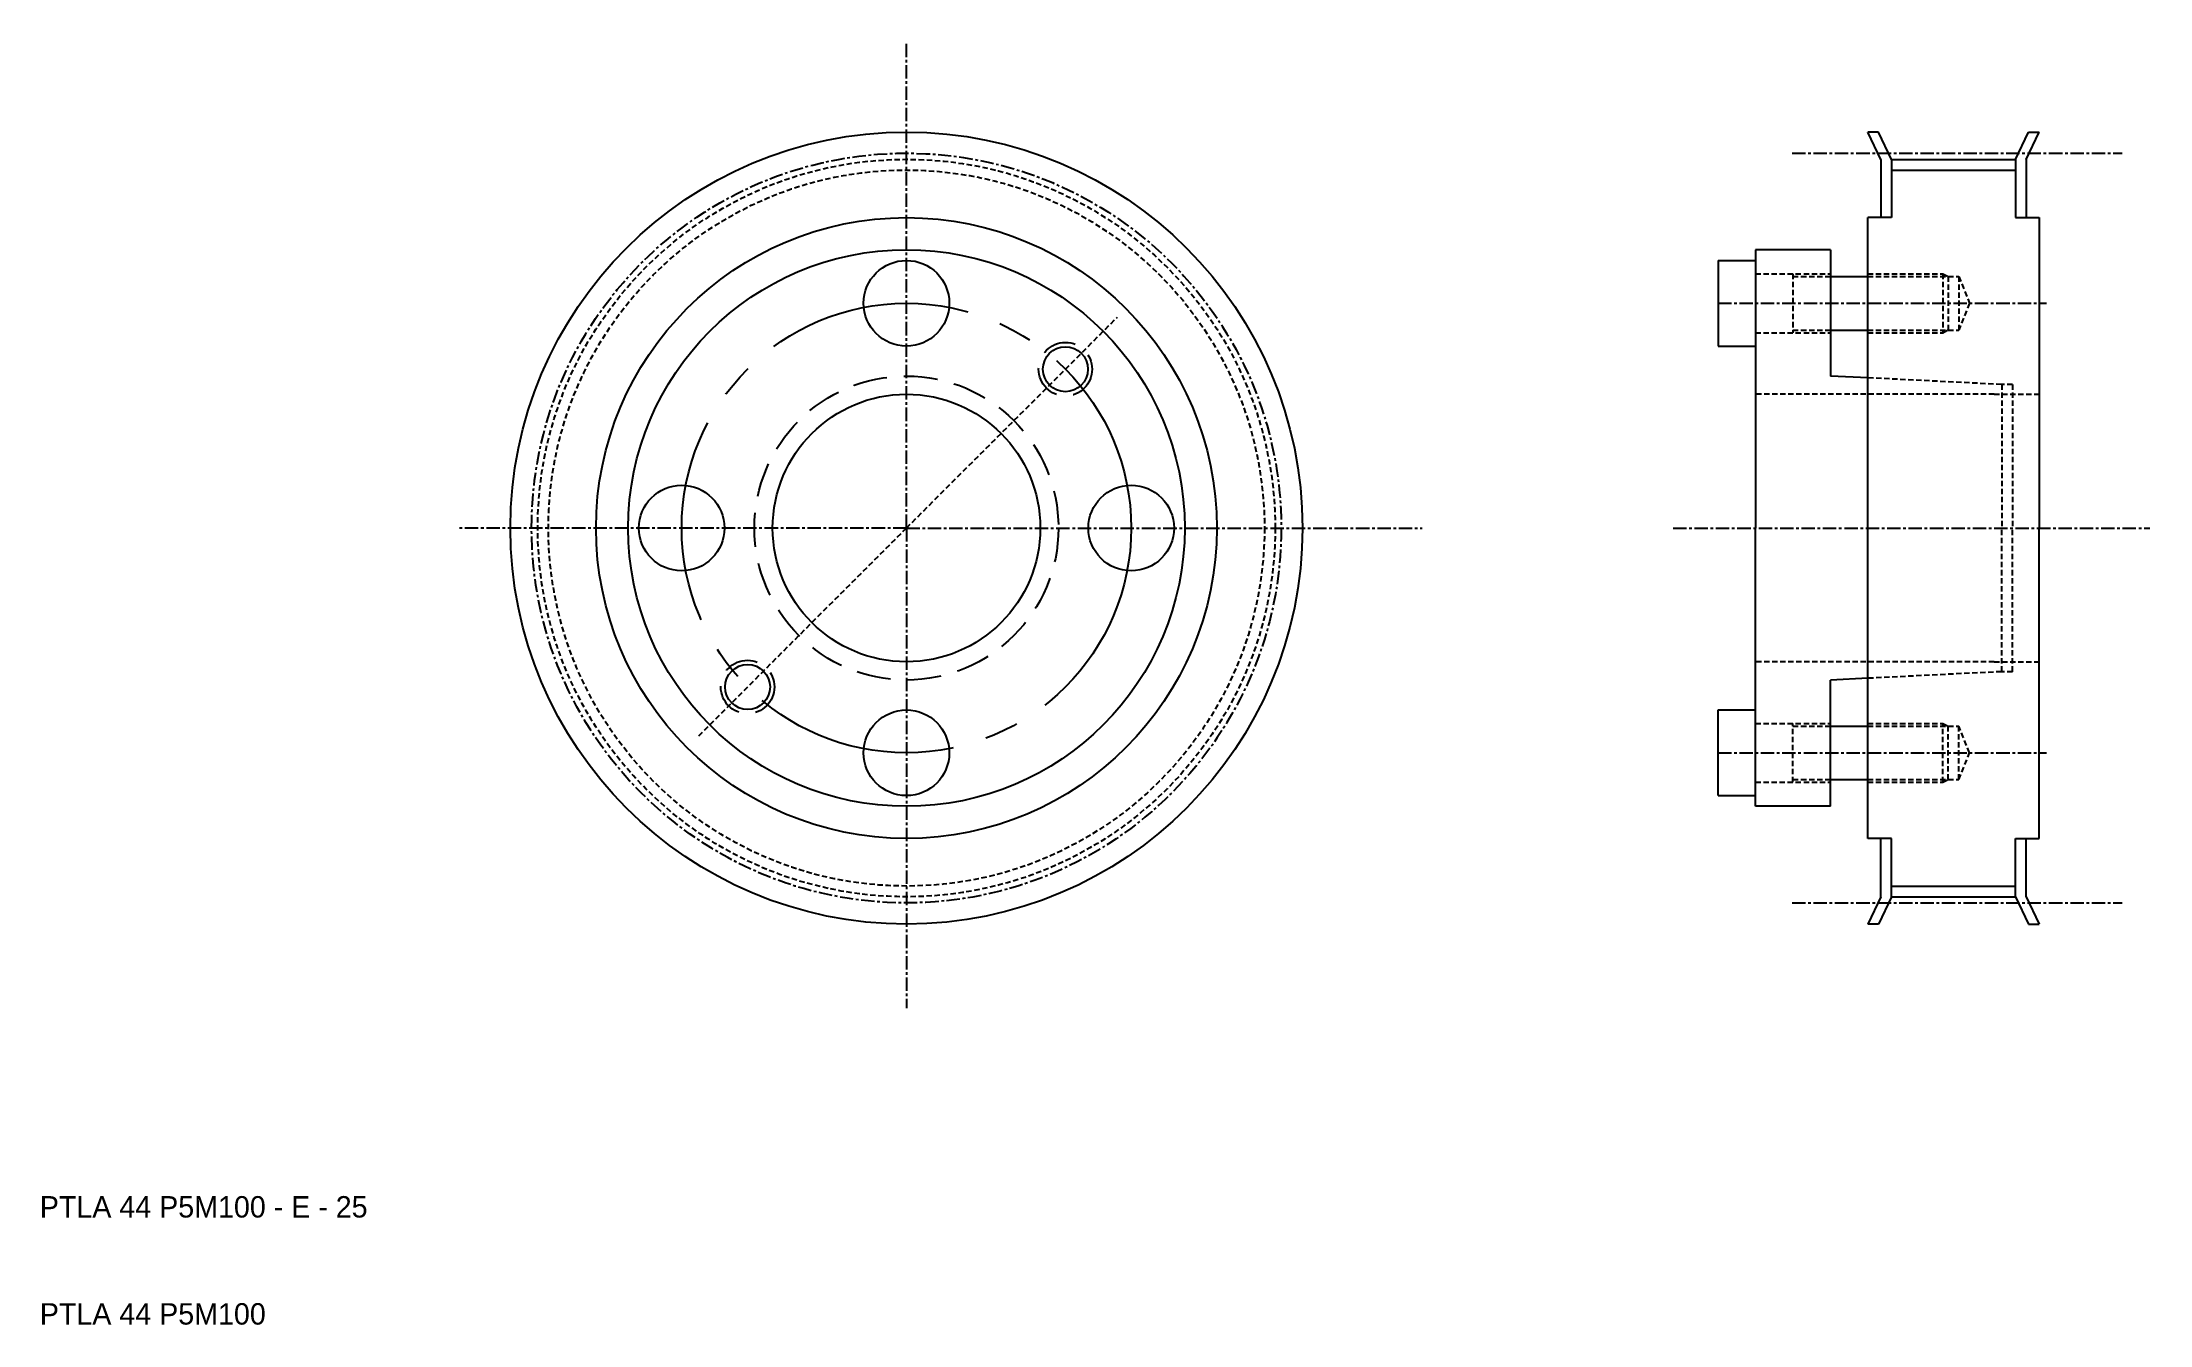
# Model space of a CAD drawing. Extents: x -229 to -32, y 882 to 1002.
import ezdxf

# ---------------------------------------------------------------- set-up
doc = ezdxf.new("R2010")
doc.units = 0
for name, pattern in [('CENTER', [2, 1.25, -0.25, 0.25, -0.25]), ('CENTER2', [28.575, 19.05, -3.175, 3.175, -3.175]), ('DASHED', [0.75, 0.5, -0.25]), ('HIDDEN2', [4.7625, 3.175, -1.5875])]:
    doc.linetypes.add(name, pattern=pattern)
doc.layers.get('0').update_dxf_attribs({"linetype": 'CONTINUOUS'})
doc.layers.add('CENTER', color=1, linetype='CENTER')

msp = doc.modelspace()

# ---------------------------------------------------------------- linework, layer by layer
at = {"color": 7, "linetype": 'CONTINUOUS'}
for p, q in [((-57.56, 993.53), (-58.56, 993.53)), ((-57.36, 990.97), (-58.56, 993.53)), ((-56.36, 990.97), (-57.56, 993.53)), ((-44.76, 990.97), (-43.56, 993.53)), ((-43.76, 990.97), (-42.56, 993.53)), ((-43.56, 993.53), (-42.56, 993.53)), ((-57.36, 990.97), (-57.36, 985.53)), ((-56.36, 990.97), (-44.76, 990.97)), ((-56.36, 990.97), (-56.36, 985.53)), ((-44.76, 990.97), (-44.76, 985.53)), ((-43.76, 990.97), (-43.76, 985.53)), ((-56.36, 989.97), (-44.76, 989.97)), ((-56.36, 985.53), (-58.56, 985.53)), ((-58.56, 927.53), (-58.56, 985.53)), ((-44.76, 985.53), (-42.56, 985.53)), ((-42.56, 985.53), (-42.56, 956.53)), ((-72.56, 981.53), (-72.56, 973.53)), ((-72.56, 981.53), (-69.06, 981.53)), ((-69.06, 982.53), (-69.06, 956.53)), ((-62.06, 982.53), (-69.06, 982.53)), ((-69.06, 981.53), (-69.06, 973.53)), ((-62.06, 982.53), (-62.06, 970.73)), ((-62.06, 980.03), (-58.56, 980.03)), ((-62.06, 975.03), (-58.56, 975.03)), ((-72.56, 973.53), (-69.06, 973.53)), ((-58.54, 970.56), (-62.06, 970.73)), ((-69.06, 930.53), (-69.06, 956.53)), ((-42.56, 927.53), (-42.56, 956.53)), ((-58.54, 942.49), (-62.06, 942.33)), ((-62.06, 930.53), (-62.06, 942.33)), ((-72.56, 931.53), (-72.56, 939.53)), ((-72.56, 939.53), (-69.06, 939.53)), ((-69.06, 931.53), (-69.06, 939.53)), ((-62.06, 938.03), (-58.56, 938.03)), ((-72.56, 931.53), (-69.06, 931.53)), ((-62.06, 933.03), (-58.56, 933.03)), ((-62.06, 930.53), (-69.06, 930.53)), ((-56.36, 927.53), (-58.56, 927.53)), ((-57.36, 922.08), (-57.36, 927.53)), ((-56.36, 922.08), (-56.36, 927.53)), ((-44.76, 927.53), (-42.56, 927.53)), ((-44.76, 922.08), (-44.76, 927.53)), ((-43.76, 922.08), (-43.76, 927.53)), ((-57.36, 922.08), (-58.56, 919.53)), ((-56.36, 922.08), (-57.56, 919.53)), ((-56.36, 923.08), (-44.76, 923.08)), ((-56.36, 922.08), (-44.76, 922.08)), ((-44.76, 922.08), (-43.56, 919.53)), ((-43.76, 922.08), (-42.56, 919.53)), ((-57.56, 919.53), (-58.56, 919.53)), ((-43.56, 919.53), (-42.56, 919.53))]:
    msp.add_line(p, q, dxfattribs=at)
at = {"color": 3, "linetype": 'DASHED'}
for p, q in [((-69.06, 980.28), (-62.06, 980.28)), ((-65.56, 980.28), (-65.56, 974.78)), ((-65.56, 980.03), (-62.06, 980.03)), ((-58.56, 980.28), (-51.56, 980.28)), ((-58.56, 980.03), (-50.06, 980.03)), ((-51.56, 980.28), (-51.06, 980.03)), ((-51.56, 980.28), (-51.56, 974.78)), ((-51.06, 980.03), (-51.06, 975.03)), ((-50.06, 980.03), (-50.06, 975.03)), ((-50.06, 980.03), (-49.06, 977.53)), ((-49.06, 977.53), (-50.06, 975.03)), ((-65.56, 975.03), (-62.06, 975.03)), ((-58.56, 975.03), (-50.06, 975.03)), ((-51.56, 974.78), (-51.06, 975.03)), ((-69.06, 974.78), (-62.06, 974.78)), ((-58.56, 974.78), (-51.56, 974.78)), ((-46.76, 969.03), (-69.06, 969.03)), ((-46.06, 969.94), (-58.54, 970.56)), ((-46.76, 969.03), (-42.56, 969.03)), ((-46.06, 969.94), (-46.06, 956.53)), ((-45.06, 969.94), (-46.06, 969.94)), ((-45.06, 969.94), (-45.06, 956.53)), ((-46.06, 943.11), (-46.06, 956.53)), ((-45.06, 943.11), (-45.06, 956.53)), ((-46.76, 944.03), (-69.06, 944.03)), ((-46.76, 944.03), (-42.56, 944.03)), ((-46.06, 943.11), (-58.54, 942.49)), ((-45.06, 943.11), (-46.06, 943.11)), ((-69.06, 938.28), (-62.06, 938.28)), ((-65.56, 932.78), (-65.56, 938.28)), ((-65.56, 938.03), (-62.06, 938.03)), ((-58.56, 938.28), (-51.56, 938.28)), ((-58.56, 938.03), (-50.06, 938.03)), ((-51.56, 932.78), (-51.56, 938.28)), ((-51.56, 938.28), (-51.06, 938.03)), ((-51.06, 933.03), (-51.06, 938.03)), ((-50.06, 933.03), (-50.06, 938.03)), ((-49.06, 935.53), (-50.06, 938.03)), ((-50.06, 933.03), (-49.06, 935.53)), ((-69.06, 932.78), (-62.06, 932.78)), ((-65.56, 933.03), (-62.06, 933.03)), ((-58.56, 933.03), (-50.06, 933.03)), ((-58.56, 932.78), (-51.56, 932.78)), ((-51.56, 932.78), (-51.06, 933.03))]:
    msp.add_line(p, q, dxfattribs=at)
at = {"color": 1, "linetype": 'DASHED'}
for q in [(-128.68, 976.23), (-167.93, 936.98)]:
    msp.add_line((-148.39, 956.53), q, dxfattribs=at)
at = {"color": 7, "linetype": 'CONTINUOUS'}
for centre, radius in [((-148.39, 956.53), 37), ((-148.39, 956.53), 29), ((-148.39, 956.53), 26), ((-148.39, 977.53), 4), ((-133.54, 971.37), 2.1), ((-148.39, 956.53), 12.5), ((-169.39, 956.53), 4), ((-127.39, 956.53), 4), ((-163.23, 941.68), 2.1), ((-148.39, 935.53), 4)]:
    msp.add_circle(centre, radius, dxfattribs=at)
at = {"color": 3, "linetype": 'DASHED'}
for radius in [34.45, 33.45]:
    msp.add_circle((-148.39, 956.53), radius, dxfattribs=at)
at = {"color": 1, "linetype": 'CENTER2'}
msp.add_circle((-148.39, 956.53), 21, dxfattribs=at)
at = {"color": 3, "linetype": 'HIDDEN2'}
for centre, radius in [((-133.54, 971.37), 2.5), ((-148.39, 956.53), 14.2), ((-163.23, 941.68), 2.5)]:
    msp.add_circle(centre, radius, dxfattribs=at)
at = {"layer": 'CENTER', "color": 1, "linetype": 'CENTER'}
for p, q in [((-148.39, 956.53), (-148.39, 1001.93)), ((-65.64, 991.54), (-34.8, 991.54)), ((-72.56, 977.53), (-41.88, 977.53)), ((-148.39, 956.53), (-190.21, 956.53)), ((-148.39, 956.53), (-100.2, 956.53)), ((-148.39, 956.53), (-148.39, 911.67)), ((-76.76, 956.53), (-32.22, 956.53)), ((-72.56, 935.53), (-41.88, 935.53)), ((-65.64, 921.51), (-34.8, 921.51))]:
    msp.add_line(p, q, dxfattribs=at)
msp.add_circle((-148.39, 956.53), 35.02, dxfattribs=at)

# ---------------------------------------------------------------- texts
at = {"color": 7, "linetype": 'CONTINUOUS'}
for s, p in [('PTLA 44 P5M100 - E - 25', (-229.36, 892.11)), ('PTLA 44 P5M100', (-229.36, 882.11))]:
    msp.add_text(s, height=2, dxfattribs=at).set_placement(p)

doc.saveas('drawing.dxf')
